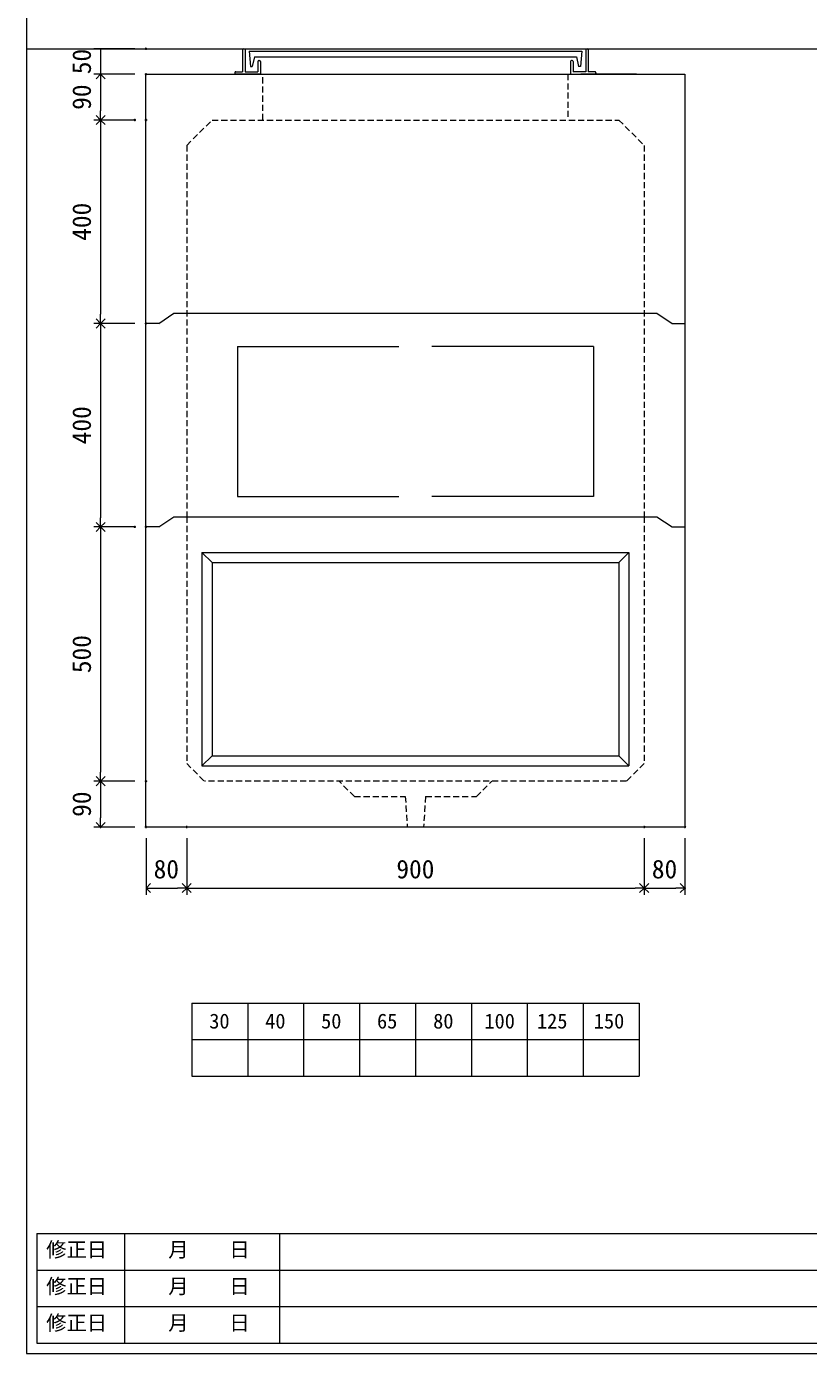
# Model space of a CAD drawing. Units: millimetres, scale not verified. Extents: x -4890 to 18490, y -2325 to 2325.
# Drawn here: x -1230 to 308, y -1950 to 659 of the extents above; entities that cross this region are included whole.
import ezdxf
from ezdxf.enums import TextEntityAlignment as Align

# ---------------------------------------------------------------- set-up
doc = ezdxf.new("R2010")
doc.units = ezdxf.units.MM
doc.header["$LTSCALE"] = 10
doc.header["$PDMODE"] = 32
doc.header["$PDSIZE"] = 2
doc.linetypes.add('DASHED1', pattern=[1.8, 1.2, -0.6])
doc.linetypes.add('USER2', pattern=[50.8, 31.75, -6.35, 6.35, -6.35])
doc.layers.add('0-1_Defpoints', color=7, linetype='Continuous')
for name, color, linetype, lineweight in [('0-2_waku', 7, 'Continuous', 18), ('0-3_gaikei', 7, 'Continuous', 18), ('0-4_kakure', 7, 'DASHED1', 5), ('0-5_sunpou', 7, 'Continuous', 5), ('0-9_uchigawa', 6, 'Continuous', 18), ('0-B_futa', 3, 'Continuous', 18), ('0-C_GL', 4, 'Continuous', 18), ('0-E_文字１', 7, 'Continuous', 18), ('1-3_uchigawa2', 6, 'USER2', 18)]:
    doc.layers.add(name, color=color, linetype=linetype, lineweight=lineweight)
doc.styles.add('ＭＳ ゴシック', font='')
doc.styles.get('ＭＳ ゴシック').set_extended_font_data('MS Gothic')

# ---------------------------------------------------------------- blocks, each defined once
blk = doc.blocks.new('_Open90')
at = {"layer": '0-5_sunpou'}
blk.add_line((0, 0), (-1, 0), dxfattribs=at)
blk.add_lwpolyline([(-0.5, 0.5), (0, 0), (-0.5, -0.5)], dxfattribs=at)
blk = doc.blocks.new('D82')
at = {"layer": '0-1_Defpoints'}
for p in [(452.32, 1854.36), (363, 1354.36), (452.32, 1354.36)]:
    blk.add_point(p, dxfattribs=at)
at = {"layer": '0-5_sunpou'}
for p, q in [((430.32, 1854.36), (350, 1854.36)), ((363, 1836.36), (363, 1372.36)), ((430.32, 1354.36), (350, 1354.36))]:
    blk.add_line(p, q, dxfattribs=at)
at = {"layer": '0-5_sunpou', "xscale": 18, "yscale": 18}
for p, rotation in [((363, 1854.36), 90), ((363, 1354.36), 270)]:
    blk.add_blockref('_Open90', p, dxfattribs=dict(at, rotation=rotation))
at = {"layer": '0-5_sunpou', "style": 'ＭＳ ゴシック'}
blk.add_text('500', height=36.66, rotation=90, dxfattribs=at).set_placement((355, 1566.86), align=Align.BOTTOM_LEFT)
blk = doc.blocks.new('D83')
at = {"layer": '0-1_Defpoints'}
for p in [(452.32, 1354.36), (363, 1264.36), (452.32, 1264.36)]:
    blk.add_point(p, dxfattribs=at)
at = {"layer": '0-5_sunpou'}
for p, q in [((430.32, 1354.36), (350, 1354.36)), ((363, 1336.36), (363, 1282.36)), ((430.32, 1264.36), (350, 1264.36))]:
    blk.add_line(p, q, dxfattribs=at)
at = {"layer": '0-5_sunpou', "xscale": 18, "yscale": 18}
for p, rotation in [((363, 1354.36), 90), ((363, 1264.36), 270)]:
    blk.add_blockref('_Open90', p, dxfattribs=dict(at, rotation=rotation))
at = {"layer": '0-5_sunpou', "style": 'ＭＳ ゴシック'}
blk.add_text('90', height=36.66, rotation=90, dxfattribs=at).set_placement((355, 1284.36), align=Align.BOTTOM_LEFT)
blk = doc.blocks.new('D84')
at = {"layer": '0-1_Defpoints'}
for p in [(452.32, 1264.36), (532.32, 1264.36), (532.32, 1144.33)]:
    blk.add_point(p, dxfattribs=at)
at = {"layer": '0-5_sunpou'}
for p, q in [((452.32, 1242.36), (452.32, 1131.33)), ((532.32, 1242.36), (532.32, 1131.33)), ((470.32, 1144.33), (514.32, 1144.33))]:
    blk.add_line(p, q, dxfattribs=at)
at = {"layer": '0-5_sunpou', "xscale": 18, "yscale": 18, "rotation": 180}
blk.add_blockref('_Open90', (452.32, 1144.33), dxfattribs=at)
at = {"layer": '0-5_sunpou', "xscale": 18, "yscale": 18}
blk.add_blockref('_Open90', (532.32, 1144.33), dxfattribs=at)
at = {"layer": '0-5_sunpou', "style": 'ＭＳ ゴシック'}
blk.add_text('80', height=36.66, dxfattribs=at).set_placement((467.32, 1152.33), align=Align.BOTTOM_LEFT)
blk = doc.blocks.new('D85')
at = {"layer": '0-1_Defpoints'}
for p in [(532.32, 1264.36), (1432.32, 1264.36), (1432.32, 1144.33)]:
    blk.add_point(p, dxfattribs=at)
at = {"layer": '0-5_sunpou'}
for p, q in [((532.32, 1242.36), (532.32, 1131.33)), ((1432.32, 1242.36), (1432.32, 1131.33)), ((550.32, 1144.33), (1414.32, 1144.33))]:
    blk.add_line(p, q, dxfattribs=at)
at = {"layer": '0-5_sunpou', "xscale": 18, "yscale": 18, "rotation": 180}
blk.add_blockref('_Open90', (532.32, 1144.33), dxfattribs=at)
at = {"layer": '0-5_sunpou', "xscale": 18, "yscale": 18}
blk.add_blockref('_Open90', (1432.32, 1144.33), dxfattribs=at)
at = {"layer": '0-5_sunpou', "style": 'ＭＳ ゴシック'}
blk.add_text('900', height=36.66, dxfattribs=at).set_placement((944.82, 1152.33), align=Align.BOTTOM_LEFT)
blk = doc.blocks.new('D86')
at = {"layer": '0-1_Defpoints'}
for p in [(1432.32, 1264.36), (1512.32, 1264.36), (1512.32, 1144.33)]:
    blk.add_point(p, dxfattribs=at)
at = {"layer": '0-5_sunpou'}
for p, q in [((1432.32, 1242.36), (1432.32, 1131.33)), ((1512.32, 1242.36), (1512.32, 1131.33)), ((1450.32, 1144.33), (1494.32, 1144.33))]:
    blk.add_line(p, q, dxfattribs=at)
at = {"layer": '0-5_sunpou', "xscale": 18, "yscale": 18, "rotation": 180}
blk.add_blockref('_Open90', (1432.32, 1144.33), dxfattribs=at)
at = {"layer": '0-5_sunpou', "xscale": 18, "yscale": 18}
blk.add_blockref('_Open90', (1512.32, 1144.33), dxfattribs=at)
at = {"layer": '0-5_sunpou', "style": 'ＭＳ ゴシック'}
blk.add_text('80', height=36.66, dxfattribs=at).set_placement((1447.32, 1152.33), align=Align.BOTTOM_LEFT)
blk = doc.blocks.new('D87')
at = {"layer": '0-1_Defpoints'}
for p in [(452.32, 2744.36), (363, 2654.36), (452.32, 2654.36)]:
    blk.add_point(p, dxfattribs=at)
at = {"layer": '0-5_sunpou'}
for p, q in [((430.32, 2744.36), (350, 2744.36)), ((363, 2726.36), (363, 2672.36)), ((430.32, 2654.36), (350, 2654.36))]:
    blk.add_line(p, q, dxfattribs=at)
at = {"layer": '0-5_sunpou', "xscale": 18, "yscale": 18}
for p, rotation in [((363, 2744.36), 90), ((363, 2654.36), 270)]:
    blk.add_blockref('_Open90', p, dxfattribs=dict(at, rotation=rotation))
at = {"layer": '0-5_sunpou', "style": 'ＭＳ ゴシック'}
blk.add_text('90', height=36.66, rotation=90, dxfattribs=at).set_placement((355, 2674.36), align=Align.BOTTOM_LEFT)
blk = doc.blocks.new('D88')
at = {"layer": '0-1_Defpoints'}
for p in [(430.32, 2654.36), (363, 2254.36), (452.32, 2254.36)]:
    blk.add_point(p, dxfattribs=at)
at = {"layer": '0-5_sunpou'}
for p, q in [((408.32, 2654.36), (350, 2654.36)), ((363, 2636.36), (363, 2272.36)), ((430.32, 2254.36), (350, 2254.36))]:
    blk.add_line(p, q, dxfattribs=at)
at = {"layer": '0-5_sunpou', "xscale": 18, "yscale": 18}
for p, rotation in [((363, 2654.36), 90), ((363, 2254.36), 270)]:
    blk.add_blockref('_Open90', p, dxfattribs=dict(at, rotation=rotation))
at = {"layer": '0-5_sunpou', "style": 'ＭＳ ゴシック'}
blk.add_text('400', height=36.66, rotation=90, dxfattribs=at).set_placement((355, 2416.86), align=Align.BOTTOM_LEFT)
blk = doc.blocks.new('D89')
at = {"layer": '0-1_Defpoints'}
for p in [(452.32, 2254.36), (363, 1854.36), (430.32, 1854.36)]:
    blk.add_point(p, dxfattribs=at)
at = {"layer": '0-5_sunpou'}
for p, q in [((430.32, 2254.36), (350, 2254.36)), ((363, 2236.36), (363, 1872.36)), ((408.32, 1854.36), (350, 1854.36))]:
    blk.add_line(p, q, dxfattribs=at)
at = {"layer": '0-5_sunpou', "xscale": 18, "yscale": 18}
for p, rotation in [((363, 2254.36), 90), ((363, 1854.36), 270)]:
    blk.add_blockref('_Open90', p, dxfattribs=dict(at, rotation=rotation))
at = {"layer": '0-5_sunpou', "style": 'ＭＳ ゴシック'}
blk.add_text('400', height=36.66, rotation=90, dxfattribs=at).set_placement((355, 2016.86), align=Align.BOTTOM_LEFT)
blk = doc.blocks.new('D114')
at = {"layer": '0-1_Defpoints'}
for p in [(452.32, 2794.36), (363, 2744.36), (452.32, 2744.36)]:
    blk.add_point(p, dxfattribs=at)
at = {"layer": '0-5_sunpou'}
for p, q in [((430.32, 2794.36), (350, 2794.36)), ((363, 2794.36), (363, 2744.36)), ((430.32, 2744.36), (350, 2744.36))]:
    blk.add_line(p, q, dxfattribs=at)
at = {"layer": '0-5_sunpou', "style": 'ＭＳ ゴシック'}
blk.add_text('50', height=36.66, rotation=90, dxfattribs=at).set_placement((355, 2744.36), align=Align.BOTTOM_LEFT)

msp = doc.modelspace()

# ---------------------------------------------------------------- linework, layer by layer
at = {"layer": '0-2_waku'}
for p, q in [((-1230.06, 2325.07), (-1230.06, -1949.93)), ((-1230.06, 2325.07), (-1230.06, -1949.93)), ((-1230.06, 2325.07), (-1230.06, -1949.93)), ((-905.06, -1260.93), (-25.06, -1260.93)), ((-905.06, -1260.93), (-905.06, -1404.93)), ((-905.06, -1260.93), (-905.06, -1404.93)), ((-905.06, -1260.93), (-905.06, -1404.93)), ((-905.06, -1260.93), (-905.06, -1404.93)), ((-795.06, -1260.93), (-795.06, -1404.93)), ((-685.06, -1260.93), (-685.06, -1404.93)), ((-685.06, -1260.93), (-685.06, -1404.93)), ((-575.06, -1260.93), (-575.06, -1404.93)), ((-465.06, -1260.93), (-465.06, -1404.93)), ((-355.06, -1260.93), (-355.06, -1404.93)), ((-245.06, -1260.93), (-245.06, -1404.93)), ((-135.06, -1260.93), (-135.06, -1404.93)), ((-25.06, -1260.93), (-25.06, -1404.93)), ((-905.06, -1332.93), (-25.06, -1332.93)), ((-905.06, -1404.93), (-25.06, -1404.93)), ((-1210.06, -1713.93), (-1210.06, -1929.93)), ((-1210.06, -1713.93), (817.94, -1713.93)), ((-1037.56, -1713.93), (-1037.56, -1929.93)), ((-732.56, -1713.93), (-732.56, -1929.93)), ((-732.56, -1713.93), (-732.56, -1929.93)), ((-1210.06, -1785.93), (817.94, -1785.93)), ((-1210.06, -1857.93), (529.94, -1857.93)), ((-1210.06, -1929.93), (817.94, -1929.93)), ((-1230.06, -1949.93), (4889.94, -1949.93)), ((-1230.06, -1949.93), (4889.94, -1949.93))]:
    msp.add_line(p, q, dxfattribs=at)
at = {"layer": '0-3_gaikei'}
for p, q in [((-995.06, 565.07), (64.94, 565.07)), ((-995.06, -914.93), (-995.06, 565.07)), ((-900.06, 565.07), (-790.06, 565.07)), ((-865.06, 565.07), (-65.06, 565.07)), ((-30.06, 565.07), (-140.06, 565.07)), ((64.94, 565.07), (64.94, -914.93)), ((-970.06, 75.07), (-940.06, 95.07)), ((-940.06, 95.07), (9.94, 95.07)), ((9.94, 95.07), (39.94, 75.07)), ((-970.06, 75.07), (-995.06, 75.07)), ((39.94, 75.07), (64.94, 75.07)), ((64.94, -134.93), (64.94, -914.93)), ((-970.06, -324.93), (-940.06, -304.93)), ((-940.06, -304.93), (9.94, -304.93)), ((9.94, -304.93), (39.94, -324.93)), ((-970.06, -324.93), (-995.06, -324.93)), ((39.94, -324.93), (64.94, -324.93)), ((64.94, -914.93), (-995.06, -914.93))]:
    msp.add_line(p, q, dxfattribs=at)
at = {"layer": '0-4_kakure'}
for p, q in [((-765.06, 475.07), (-765.06, 565.07)), ((-165.06, 565.07), (-165.06, 475.07)), ((-915.06, 425.07), (-865.06, 475.07)), ((-865.06, 475.07), (-65.06, 475.07)), ((-65.06, 475.07), (-15.06, 425.07)), ((-915.06, 425.07), (-915.06, -304.93)), ((-15.06, 425.07), (-15.06, -304.93)), ((-915.06, -304.93), (-915.06, -789.93)), ((-15.06, -304.93), (-15.06, -789.93)), ((-915.06, -789.93), (-880.06, -824.93)), ((-15.06, -789.93), (-50.06, -824.93)), ((-50.06, -824.93), (-880.06, -824.93)), ((-585.06, -854.93), (-615.06, -824.93)), ((-345.06, -854.93), (-315.06, -824.93)), ((-585.06, -854.93), (-485.06, -854.93)), ((-485.06, -854.93), (-481.06, -914.93)), ((-445.06, -854.93), (-449.06, -914.93)), ((-445.06, -854.93), (-345.06, -854.93))]:
    msp.add_line(p, q, dxfattribs=at)
at = {"layer": '0-9_uchigawa'}
for p, q in [((-885.06, -374.93), (-885.06, -794.93)), ((-885.06, -374.93), (-465.06, -374.93)), ((-885.06, -374.93), (-865.06, -394.93)), ((-465.06, -374.93), (-45.06, -374.93)), ((-465.06, -374.93), (-45.06, -374.93)), ((-45.06, -374.93), (-65.06, -394.93)), ((-45.06, -374.93), (-45.06, -794.93)), ((-865.06, -394.93), (-865.06, -774.93)), ((-865.06, -394.93), (-465.06, -394.93)), ((-865.06, -394.93), (-465.06, -394.93)), ((-465.06, -394.93), (-65.06, -394.93)), ((-65.06, -394.93), (-65.06, -774.93)), ((-865.06, -774.93), (-885.06, -794.93)), ((-865.06, -774.93), (-465.06, -774.93)), ((-465.06, -774.93), (-65.06, -774.93)), ((-65.06, -774.93), (-45.06, -794.93)), ((-885.06, -794.93), (-465.06, -794.93)), ((-465.06, -794.93), (-45.06, -794.93))]:
    msp.add_line(p, q, dxfattribs=at)
at = {"layer": '0-B_futa'}
for p, q in [((-805.06, 613.08), (-805.06, 570.07)), ((-803.06, 615.08), (-800.06, 615.08)), ((-800.06, 615.08), (-800.06, 570.07)), ((-792.25, 610.58), (-137.92, 610.58)), ((-792.25, 610.58), (-789.76, 580.57)), ((-137.92, 610.58), (-140.17, 580.57)), ((-130.06, 615.08), (-130.06, 570.07)), ((-130.06, 615.08), (-127.06, 615.08)), ((-125.06, 613.08), (-125.06, 570.07)), ((-789.76, 580.57), (-786.05, 580.57)), ((-781.73, 599.58), (-786.05, 580.57)), ((-781.73, 599.58), (-148.39, 599.58)), ((-775.06, 590.08), (-775.06, 570.07)), ((-773.06, 592.08), (-772.06, 592.08)), ((-770.06, 590.08), (-770.06, 565.07)), ((-160.06, 590.08), (-160.06, 565.07)), ((-157.06, 592.08), (-158.06, 592.08)), ((-155.06, 590.08), (-155.06, 570.07)), ((-148.39, 599.58), (-144.07, 580.57)), ((-140.17, 580.57), (-144.07, 580.57)), ((-820.06, 568.07), (-820.06, 567.07)), ((-818.06, 570.07), (-805.06, 570.07)), ((-770.06, 565.07), (-818.06, 565.07)), ((-800.06, 570.07), (-775.06, 570.07)), ((-160.06, 565.07), (-112.06, 565.07)), ((-130.06, 570.07), (-155.06, 570.07)), ((-112.06, 570.07), (-125.06, 570.07)), ((-110.06, 568.07), (-110.06, 567.07))]:
    msp.add_line(p, q, dxfattribs=at)
for centre, start, end in [((-803.06, 613.08), 90, 180), ((-127.06, 613.08), 0, 90), ((-773.06, 590.08), 90, 180), ((-772.06, 590.08), 0, 90), ((-158.06, 590.08), 90, 180), ((-157.06, 590.08), 0, 90), ((-818.06, 568.07), 90, 180), ((-818.06, 567.07), 180, 270), ((-112.06, 568.07), 0, 90), ((-112.06, 567.07), 270, 0)]:
    msp.add_arc(centre, 2, start, end, dxfattribs=at)
at = {"layer": '0-C_GL'}
for p, q in [((-1230.06, 615.07), (4889.94, 615.07)), ((-1230.01, 615.07), (4889.99, 615.07))]:
    msp.add_line(p, q, dxfattribs=at)
at = {"layer": '1-3_uchigawa2'}
for p, q in [((-815.06, 30.07), (-465.06, 30.07)), ((-815.06, 30.07), (-815.06, -264.93)), ((-115.06, 30.07), (-465.06, 30.07)), ((-115.06, 30.07), (-115.06, -264.93)), ((-815.06, -264.93), (-465.06, -264.93)), ((-115.06, -264.93), (-465.06, -264.93))]:
    msp.add_line(p, q, dxfattribs=at)

# ---------------------------------------------------------------- block references
at = {"layer": '0-5_sunpou'}
for name in ['D114', 'D87', 'D88', 'D89', 'D82', 'D83', 'D84', 'D85', 'D86']:
    msp.add_blockref(name, (-1447.37, -2179.29), dxfattribs=at)

# ---------------------------------------------------------------- texts
at = {"layer": '0-E_文字１', "style": 'ＭＳ ゴシック'}
for s, p in [('30', (-870.59, -1319.91)), ('40', (-760.59, -1319.91)), ('50', (-650.59, -1319.91)), ('65', (-540.59, -1319.91)), ('80', (-430.18, -1319.91)), ('100', (-329.31, -1319.91)), ('125', (-225.92, -1319.91)), ('150', (-114.16, -1319.91)), ('修正日', (-1191.41, -1769.22)), ('\u3000\u3000月\u3000\u3000日', (-1031.26, -1769.22)), ('修正日', (-1191.41, -1841.22)), ('\u3000\u3000月\u3000\u3000日', (-1031.26, -1841.22)), ('修正日', (-1191.41, -1913.22)), ('\u3000\u3000月\u3000\u3000日', (-1031.26, -1913.22))]:
    msp.add_text(s, height=29.33, dxfattribs=at).set_placement(p, align=Align.BOTTOM_LEFT)

doc.saveas('drawing.dxf')
